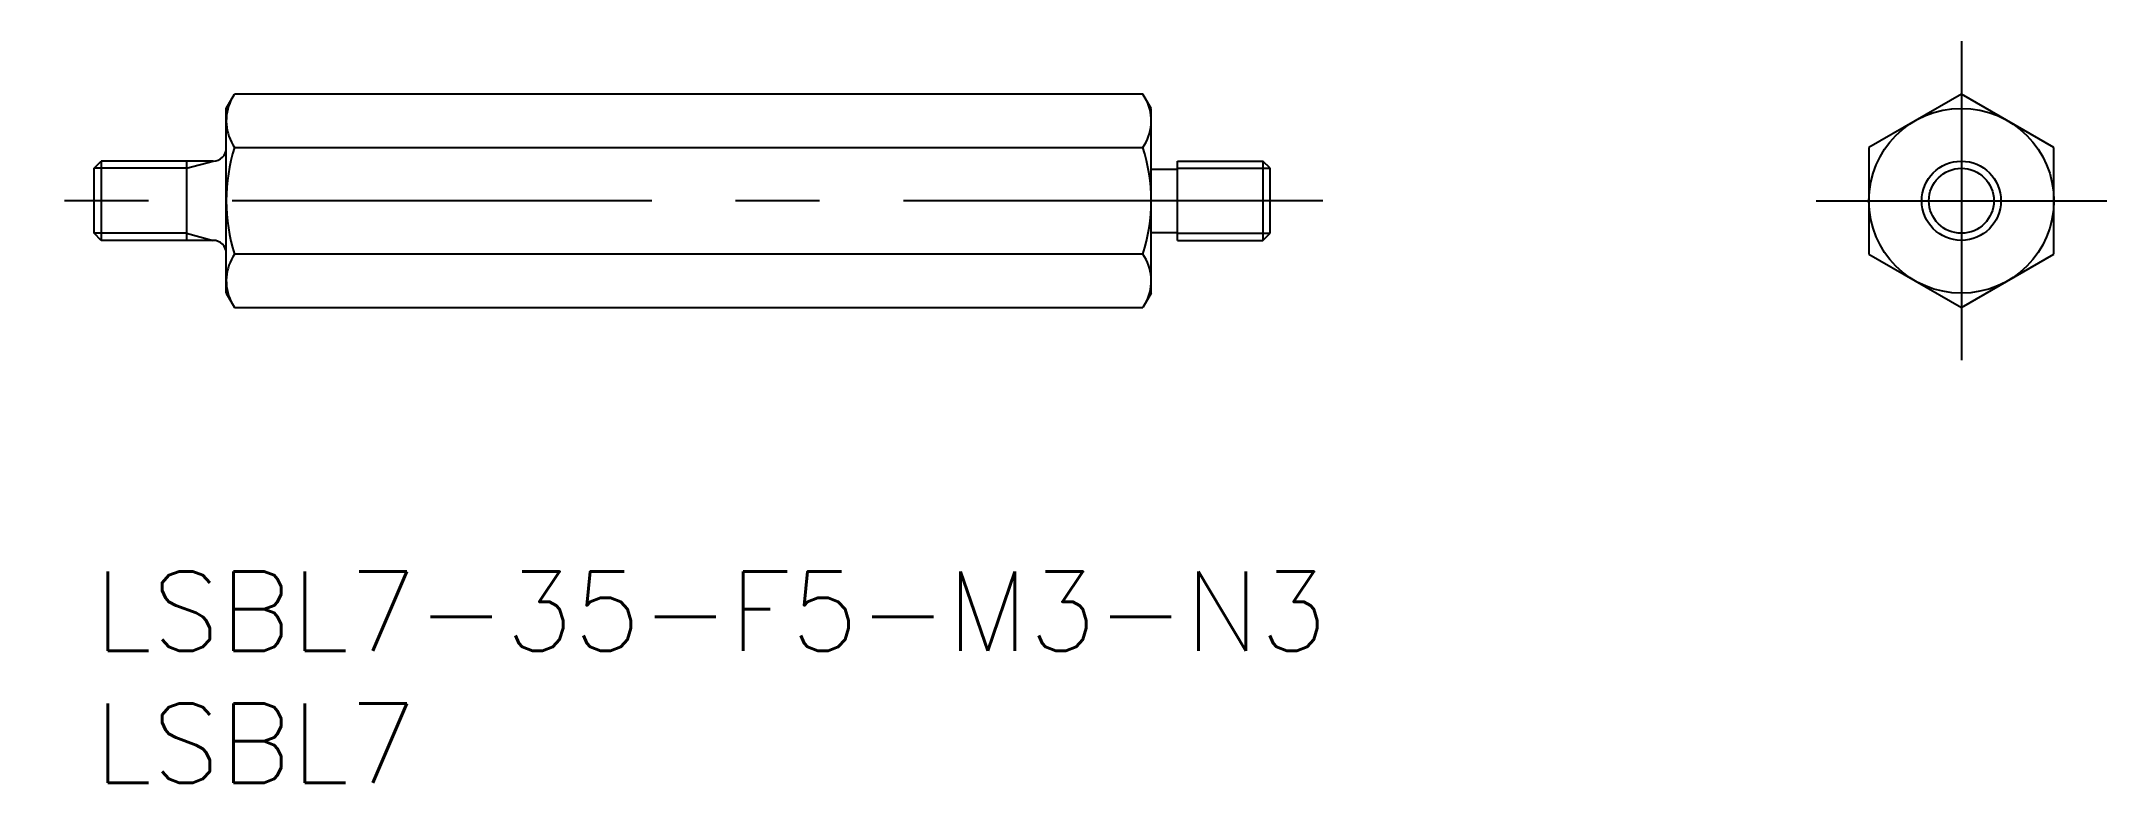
# Model space of a CAD drawing. Extents: x -2 to 76.2, y -8 to 20.1.
import ezdxf

# ---------------------------------------------------------------- set-up
doc = ezdxf.new("R2010")
doc.units = 0
doc.header["$LTSCALE"] = 0.5
doc.linetypes.add('CENTER', pattern=[50.8, 31.75, -6.35, 6.35, -6.35])
for name, color, linetype in [('MSM_CENTER', 1, 'CENTER'), ('MSM_CONTINUOUS', 7, 'CONTINUOUS'), ('MSM_NARROW', 5, 'CONTINUOUS'), ('MSM_PART_NUMBER', 7, 'CONTINUOUS')]:
    doc.layers.add(name, color=color, linetype=linetype)
doc.styles.get("Standard").update_dxf_attribs({"font": 'txt.shx', "height": 3, "bigfont": 'bigfont.shx'})

# ---------------------------------------------------------------- blocks, each defined once
blk = doc.blocks.new('*U4')
at = {"layer": 'MSM_PART_NUMBER'}
blk.add_text('LSBL7-35-F5-M3-N3', height=3, dxfattribs=at).set_placement((0, -3))
blk = doc.blocks.new('*U5')
at = {"layer": 'MSM_PART_NUMBER'}
blk.add_text('LSBL7', height=3, dxfattribs=at).set_placement((0, -8))

msp = doc.modelspace()

# ---------------------------------------------------------------- linework, layer by layer
at = {"layer": 'MSM_CENTER'}
for p, q in [((70.657, 20.083), (70.657, 8)), ((46.5, 14.041), (-2, 14.041)), ((65.157, 14.041), (76.157, 14.041))]:
    msp.add_line(p, q, dxfattribs=at)
at = {"layer": 'MSM_CONTINUOUS'}
for p, q in [((5, 17.541), (5.313, 18.083)), ((39.687, 18.083), (5.313, 18.083)), ((40, 17.541), (39.687, 18.083)), ((70.657, 18.083), (67.157, 16.062)), ((74.157, 16.062), (70.657, 18.083)), ((5, 10.541), (5, 17.541)), ((40, 10.541), (40, 17.541)), ((5.313, 16.062), (39.687, 16.062)), ((67.157, 16.062), (67.157, 12.021)), ((74.157, 12.021), (74.157, 16.062)), ((0, 15.271), (0.271, 15.541)), ((0, 12.812), (0, 15.271)), ((4.5, 15.541), (0.271, 15.541)), ((0.271, 15.541), (0.271, 12.541)), ((3.5, 15.541), (3.5, 12.541)), ((40, 15.241), (41, 15.241)), ((41, 15.541), (44.23, 15.541)), ((41, 12.541), (41, 15.541)), ((44.5, 15.271), (44.23, 15.541)), ((44.23, 15.541), (44.23, 12.541)), ((44.5, 12.812), (44.5, 15.271)), ((0.271, 12.541), (0, 12.812)), ((4.5, 12.541), (0.271, 12.541)), ((40, 12.841), (41, 12.841)), ((41, 12.541), (44.23, 12.541)), ((44.23, 12.541), (44.5, 12.812)), ((39.687, 12.021), (5.313, 12.021)), ((67.157, 12.021), (70.657, 10)), ((70.657, 10), (74.157, 12.021)), ((5, 10.541), (5.313, 10)), ((40, 10.541), (39.687, 10)), ((5.313, 10), (39.687, 10))]:
    msp.add_line(p, q, dxfattribs=at)
for radius in [3.5, 1.5]:
    msp.add_circle((70.657, 14.041), radius, dxfattribs=at)
for centre, radius, start, end in [((6.789, 17.073), 1.789, 154.38425, 214.38425), ((38.211, 17.073), 1.789, 325.61575, 25.61575), ((4.5, 16.041), 0.5, 270, 0), ((11.687, 14.041), 6.687, 162.41205, 197.58795), ((33.313, 14.041), 6.687, 342.41205, 17.58795), ((4.5, 12.041), 0.5, 0, 90), ((6.789, 11.01), 1.789, 145.61575, 205.61575), ((38.211, 11.01), 1.789, 334.38425, 34.38425)]:
    msp.add_arc(centre, radius, start, end, dxfattribs=at)
at = {"layer": 'MSM_NARROW'}
for p, q in [((3.5, 15.271), (0, 15.271)), ((3.5, 15.271), (4.5, 15.541)), ((41, 15.271), (44.5, 15.271)), ((3.5, 12.812), (0, 12.812)), ((3.5, 12.812), (4.5, 12.541)), ((41, 12.812), (44.5, 12.812))]:
    msp.add_line(p, q, dxfattribs=at)
msp.add_circle((70.657, 14.041), 1.23, dxfattribs=at)

# ---------------------------------------------------------------- block references
at = {"layer": 'MSM_CONTINUOUS'}
for name in ['*U4', '*U5']:
    msp.add_blockref(name, (0, 0), dxfattribs=at)

doc.saveas('drawing.dxf')
